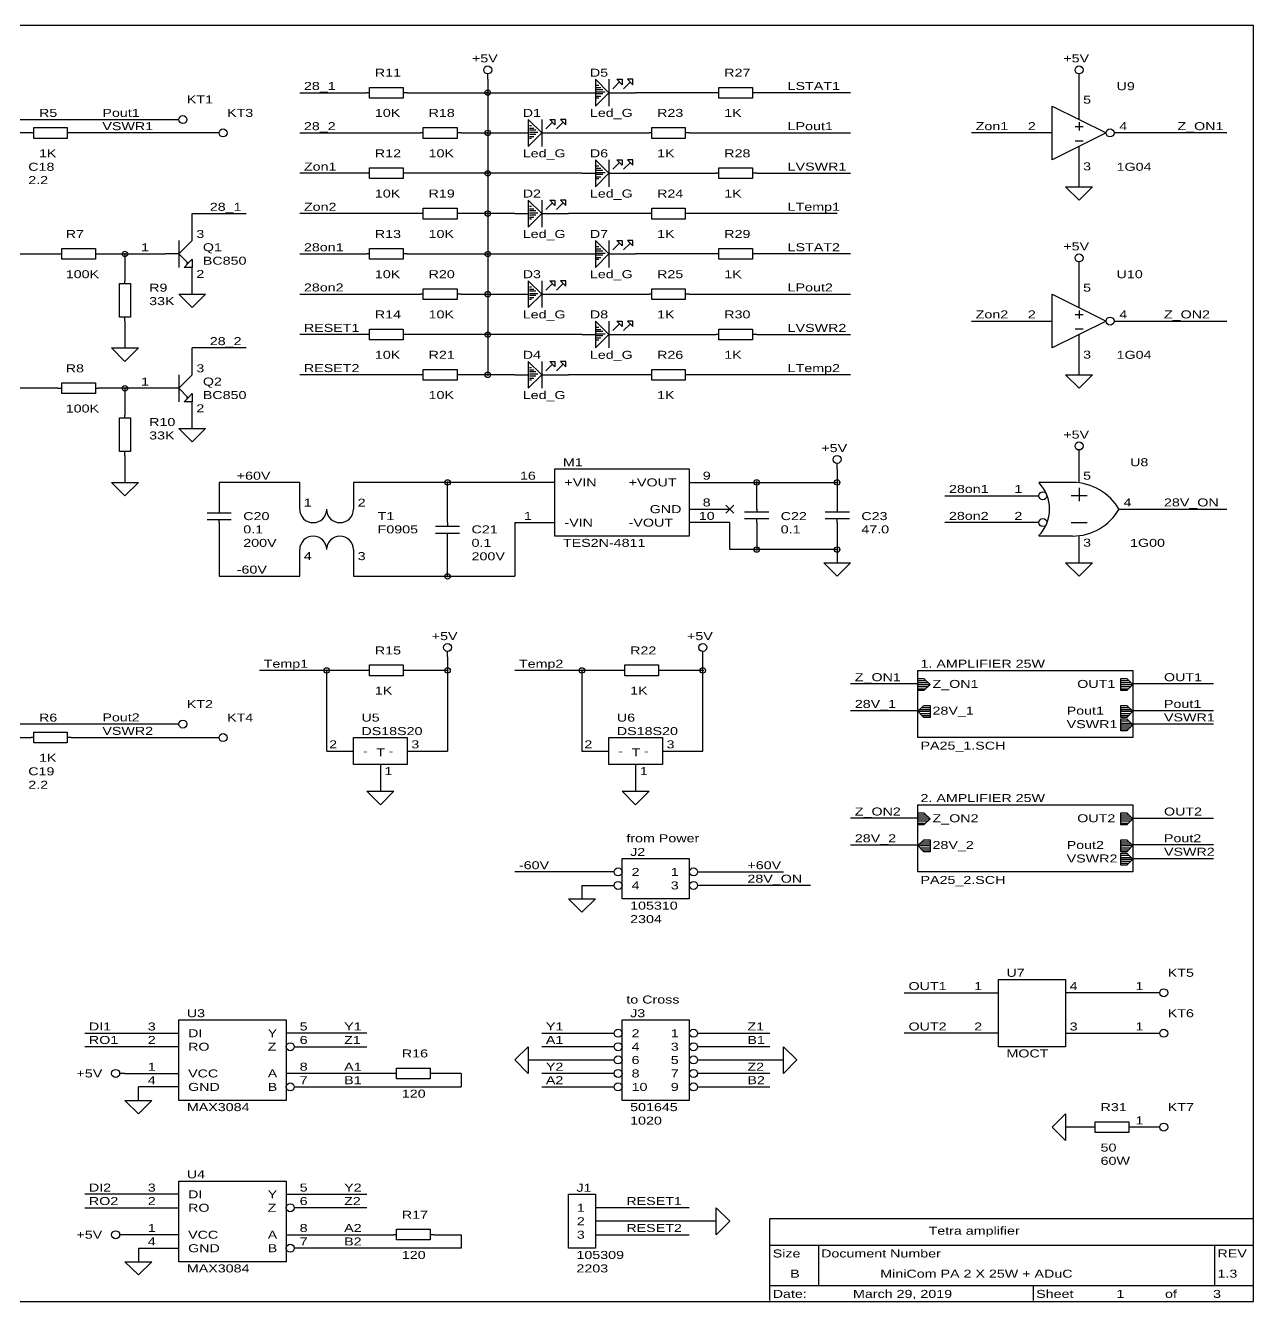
# Model space of a CAD drawing. Extents: x 0.06 to 9.63, y 0.06 to 6.12.
# Drawn here: x 3.8 to 9.63, y 0.06 to 6.12 of the extents above; entities that cross this region are included whole.
import ezdxf

# ---------------------------------------------------------------- set-up
doc = ezdxf.new("R2010")
doc.units = 0
doc.header["$MEASUREMENT"] = 0
doc.layers.add('1', color=7, linetype='CONTINUOUS')

msp = doc.modelspace()

# ---------------------------------------------------------------- linework, layer by layer
at = {"layer": '1'}
for p, q in [((9.634, 6.124), (0.064, 6.124)), ((9.634, 0.064), (9.634, 6.124)), ((5.998, 5.869), (5.998, 5.894)), ((8.806, 5.869), (8.806, 5.894)), ((5.437, 5.779), (5.437, 5.83)), ((5.437, 5.83), (5.596, 5.83)), ((5.596, 5.83), (5.596, 5.805)), ((5.998, 5.869), (5.998, 4.465)), ((6.509, 5.869), (6.509, 5.741)), ((6.573, 5.805), (6.509, 5.869)), ((6.515, 5.849), (6.515, 5.849)), ((6.525, 5.839), (6.515, 5.839)), ((6.515, 5.829), (6.535, 5.829)), ((6.545, 5.819), (6.515, 5.819)), ((6.573, 5.869), (6.573, 5.741)), ((6.624, 5.856), (6.592, 5.824)), ((6.611, 5.869), (6.636, 5.869)), ((6.636, 5.843), (6.611, 5.869)), ((6.636, 5.869), (6.636, 5.843)), ((6.675, 5.856), (6.643, 5.824)), ((6.687, 5.869), (6.662, 5.869)), ((6.662, 5.869), (6.687, 5.843)), ((6.687, 5.843), (6.687, 5.869)), ((7.096, 5.779), (7.096, 5.83)), ((7.096, 5.83), (7.255, 5.83)), ((7.255, 5.83), (7.255, 5.805)), ((8.806, 5.741), (8.806, 5.869)), ((5.105, 5.805), (5.424, 5.805)), ((5.437, 5.805), (5.424, 5.805)), ((5.596, 5.779), (5.437, 5.779)), ((5.615, 5.805), (5.596, 5.805)), ((5.596, 5.805), (5.596, 5.779)), ((5.615, 5.805), (6.445, 5.805)), ((6.445, 5.805), (6.509, 5.805)), ((6.509, 5.741), (6.573, 5.805)), ((6.515, 5.809), (6.555, 5.809)), ((6.545, 5.799), (6.515, 5.799)), ((6.515, 5.789), (6.535, 5.789)), ((6.525, 5.779), (6.515, 5.779)), ((6.515, 5.769), (6.515, 5.769)), ((6.573, 5.805), (6.7, 5.805)), ((7.083, 5.805), (6.7, 5.805)), ((7.096, 5.805), (7.083, 5.805)), ((7.255, 5.779), (7.096, 5.779)), ((7.275, 5.805), (7.255, 5.805)), ((7.255, 5.805), (7.255, 5.779)), ((7.721, 5.805), (7.275, 5.805)), ((8.678, 5.741), (8.934, 5.614)), ((8.678, 5.486), (8.678, 5.741)), ((8.806, 5.677), (8.806, 5.741)), ((3.637, 5.677), (4.531, 5.677)), ((3.842, 5.588), (3.842, 5.639)), ((3.842, 5.639), (4.001, 5.639)), ((4.001, 5.639), (4.001, 5.614)), ((5.692, 5.588), (5.692, 5.639)), ((5.692, 5.639), (5.852, 5.639)), ((5.852, 5.639), (5.852, 5.614)), ((6.19, 5.677), (6.19, 5.55)), ((6.254, 5.614), (6.19, 5.677)), ((6.196, 5.657), (6.196, 5.657)), ((6.206, 5.647), (6.196, 5.647)), ((6.196, 5.637), (6.216, 5.637)), ((6.254, 5.677), (6.254, 5.55)), ((6.305, 5.665), (6.273, 5.633)), ((6.292, 5.677), (6.317, 5.677)), ((6.317, 5.652), (6.292, 5.677)), ((6.317, 5.677), (6.317, 5.652)), ((6.356, 5.665), (6.324, 5.633)), ((6.368, 5.677), (6.343, 5.677)), ((6.343, 5.677), (6.368, 5.652)), ((6.368, 5.652), (6.368, 5.677)), ((6.777, 5.588), (6.777, 5.639)), ((6.777, 5.639), (6.936, 5.639)), ((6.936, 5.639), (6.936, 5.614)), ((8.787, 5.645), (8.825, 5.645)), ((8.806, 5.665), (8.806, 5.626)), ((3.829, 5.614), (2.616, 5.614)), ((3.842, 5.614), (3.829, 5.614)), ((4.001, 5.588), (3.842, 5.588)), ((4.02, 5.614), (4.001, 5.614)), ((4.001, 5.614), (4.001, 5.588)), ((4.722, 5.614), (4.02, 5.614)), ((5.105, 5.614), (5.679, 5.614)), ((5.692, 5.614), (5.679, 5.614)), ((5.852, 5.588), (5.692, 5.588)), ((5.871, 5.614), (5.852, 5.614)), ((5.852, 5.614), (5.852, 5.588)), ((5.871, 5.614), (6.126, 5.614)), ((6.126, 5.614), (6.19, 5.614)), ((6.19, 5.55), (6.254, 5.614)), ((6.226, 5.627), (6.196, 5.627)), ((6.196, 5.617), (6.236, 5.617)), ((6.226, 5.607), (6.196, 5.607)), ((6.196, 5.597), (6.216, 5.597)), ((6.206, 5.587), (6.196, 5.587)), ((6.196, 5.577), (6.196, 5.577)), ((6.254, 5.614), (6.381, 5.614)), ((6.381, 5.614), (6.764, 5.614)), ((6.777, 5.614), (6.764, 5.614)), ((6.936, 5.588), (6.777, 5.588)), ((6.955, 5.614), (6.936, 5.614)), ((6.936, 5.614), (6.936, 5.588)), ((6.955, 5.614), (7.721, 5.614)), ((8.678, 5.614), (8.295, 5.614)), ((8.934, 5.614), (8.678, 5.486)), ((9.508, 5.614), (8.972, 5.614)), ((8.825, 5.575), (8.787, 5.575)), ((8.806, 5.486), (8.806, 5.55)), ((6.509, 5.486), (6.509, 5.358)), ((6.573, 5.422), (6.509, 5.486)), ((6.515, 5.466), (6.515, 5.466)), ((6.525, 5.456), (6.515, 5.456)), ((6.573, 5.486), (6.573, 5.358)), ((6.624, 5.473), (6.592, 5.441)), ((6.611, 5.486), (6.636, 5.486)), ((6.636, 5.46), (6.611, 5.486)), ((6.636, 5.486), (6.636, 5.46)), ((6.675, 5.473), (6.643, 5.441)), ((6.687, 5.486), (6.662, 5.486)), ((6.662, 5.486), (6.687, 5.46)), ((6.687, 5.46), (6.687, 5.486)), ((8.806, 5.358), (8.806, 5.486)), ((5.424, 5.422), (5.105, 5.422)), ((5.437, 5.422), (5.424, 5.422)), ((5.437, 5.397), (5.437, 5.448)), ((5.437, 5.448), (5.596, 5.448)), ((5.596, 5.397), (5.437, 5.397)), ((5.596, 5.448), (5.596, 5.422)), ((5.615, 5.422), (5.596, 5.422)), ((5.596, 5.422), (5.596, 5.397)), ((6.445, 5.422), (5.615, 5.422)), ((6.445, 5.422), (6.509, 5.422)), ((6.509, 5.358), (6.573, 5.422)), ((6.515, 5.446), (6.535, 5.446)), ((6.545, 5.436), (6.515, 5.436)), ((6.515, 5.426), (6.555, 5.426)), ((6.545, 5.416), (6.515, 5.416)), ((6.515, 5.406), (6.535, 5.406)), ((6.525, 5.396), (6.515, 5.396)), ((6.573, 5.422), (6.7, 5.422)), ((6.7, 5.422), (7.083, 5.422)), ((7.096, 5.422), (7.083, 5.422)), ((7.096, 5.397), (7.096, 5.448)), ((7.096, 5.448), (7.255, 5.448)), ((7.255, 5.397), (7.096, 5.397)), ((7.255, 5.448), (7.255, 5.422)), ((7.275, 5.422), (7.255, 5.422)), ((7.255, 5.422), (7.255, 5.397)), ((7.275, 5.422), (7.721, 5.422)), ((6.515, 5.386), (6.515, 5.386)), ((8.742, 5.358), (8.87, 5.358)), ((8.806, 5.294), (8.742, 5.358)), ((8.87, 5.358), (8.806, 5.294)), ((6.19, 5.294), (6.19, 5.167)), ((6.254, 5.231), (6.19, 5.294)), ((6.196, 5.274), (6.196, 5.274)), ((6.254, 5.294), (6.254, 5.167)), ((6.305, 5.282), (6.273, 5.25)), ((6.292, 5.294), (6.317, 5.294)), ((6.317, 5.269), (6.292, 5.294)), ((6.317, 5.294), (6.317, 5.269)), ((6.356, 5.282), (6.324, 5.25)), ((6.368, 5.294), (6.343, 5.294)), ((6.343, 5.294), (6.368, 5.269)), ((6.368, 5.269), (6.368, 5.294)), ((4.595, 5.231), (4.85, 5.231)), ((4.595, 5.103), (4.595, 5.231)), ((5.679, 5.231), (5.105, 5.231)), ((5.692, 5.231), (5.679, 5.231)), ((5.692, 5.205), (5.692, 5.256)), ((5.692, 5.256), (5.852, 5.256)), ((5.852, 5.256), (5.852, 5.231)), ((5.871, 5.231), (5.852, 5.231)), ((5.852, 5.231), (5.852, 5.205)), ((6.126, 5.231), (5.871, 5.231)), ((6.126, 5.231), (6.19, 5.231)), ((6.19, 5.167), (6.254, 5.231)), ((6.206, 5.264), (6.196, 5.264)), ((6.196, 5.254), (6.216, 5.254)), ((6.226, 5.244), (6.196, 5.244)), ((6.196, 5.234), (6.236, 5.234)), ((6.226, 5.224), (6.196, 5.224)), ((6.196, 5.214), (6.216, 5.214)), ((6.254, 5.231), (6.381, 5.231)), ((6.764, 5.231), (6.381, 5.231)), ((6.777, 5.231), (6.764, 5.231)), ((6.777, 5.205), (6.777, 5.256)), ((6.777, 5.256), (6.936, 5.256)), ((6.936, 5.256), (6.936, 5.231)), ((6.955, 5.231), (6.936, 5.231)), ((6.936, 5.231), (6.936, 5.205)), ((7.657, 5.231), (6.955, 5.231)), ((5.852, 5.205), (5.692, 5.205)), ((6.206, 5.204), (6.196, 5.204)), ((6.196, 5.194), (6.196, 5.194)), ((6.936, 5.205), (6.777, 5.205)), ((4.595, 5.103), (4.531, 5.039)), ((4.531, 5.103), (4.531, 4.975)), ((6.509, 5.103), (6.509, 4.975)), ((6.573, 5.039), (6.509, 5.103)), ((6.573, 5.103), (6.573, 4.975)), ((6.611, 5.103), (6.636, 5.103)), ((6.636, 5.078), (6.611, 5.103)), ((6.636, 5.103), (6.636, 5.078)), ((6.687, 5.103), (6.662, 5.103)), ((6.662, 5.103), (6.687, 5.078)), ((6.687, 5.078), (6.687, 5.103)), ((3.574, 5.039), (3.956, 5.039)), ((3.956, 5.039), (3.976, 5.039)), ((3.976, 5.039), (3.976, 5.065)), ((3.976, 5.065), (4.135, 5.065)), ((3.976, 5.014), (3.976, 5.039)), ((4.135, 5.065), (4.135, 5.014)), ((4.135, 5.039), (4.148, 5.039)), ((4.148, 5.039), (4.467, 5.039)), ((4.275, 5.039), (4.275, 4.912)), ((4.531, 5.039), (4.467, 5.039)), ((4.531, 5.039), (4.575, 4.995)), ((5.105, 5.039), (5.424, 5.039)), ((5.437, 5.039), (5.424, 5.039)), ((5.437, 5.014), (5.437, 5.065)), ((5.437, 5.065), (5.596, 5.065)), ((5.596, 5.065), (5.596, 5.039)), ((5.615, 5.039), (5.596, 5.039)), ((5.596, 5.039), (5.596, 5.014)), ((5.615, 5.039), (6.445, 5.039)), ((6.445, 5.039), (6.509, 5.039)), ((6.509, 4.975), (6.573, 5.039)), ((6.515, 5.083), (6.515, 5.083)), ((6.525, 5.073), (6.515, 5.073)), ((6.515, 5.063), (6.535, 5.063)), ((6.545, 5.053), (6.515, 5.053)), ((6.515, 5.043), (6.555, 5.043)), ((6.545, 5.033), (6.515, 5.033)), ((6.573, 5.039), (6.7, 5.039)), ((6.624, 5.09), (6.592, 5.058)), ((6.675, 5.09), (6.643, 5.058)), ((7.083, 5.039), (6.7, 5.039)), ((7.096, 5.039), (7.083, 5.039)), ((7.096, 5.014), (7.096, 5.065)), ((7.096, 5.065), (7.255, 5.065)), ((7.255, 5.065), (7.255, 5.039)), ((7.275, 5.039), (7.255, 5.039)), ((7.255, 5.039), (7.255, 5.014)), ((7.721, 5.039), (7.275, 5.039)), ((4.135, 5.014), (3.976, 5.014)), ((4.556, 4.975), (4.575, 4.995)), ((4.595, 4.975), (4.556, 4.975)), ((4.577, 4.993), (4.567, 4.993)), ((4.575, 4.995), (4.595, 5.014)), ((4.577, 5.003), (4.577, 5.003)), ((4.595, 5.014), (4.595, 4.975)), ((4.595, 4.848), (4.595, 4.975)), ((5.596, 5.014), (5.437, 5.014)), ((6.515, 5.023), (6.535, 5.023)), ((6.525, 5.013), (6.515, 5.013)), ((6.515, 5.003), (6.515, 5.003)), ((7.255, 5.014), (7.096, 5.014)), ((8.806, 4.975), (8.806, 5.001)), ((8.806, 4.848), (8.806, 4.975)), ((4.275, 4.899), (4.275, 4.912)), ((6.19, 4.912), (6.19, 4.784)), ((6.254, 4.848), (6.19, 4.912)), ((6.254, 4.912), (6.254, 4.784)), ((6.292, 4.912), (6.317, 4.912)), ((6.317, 4.886), (6.292, 4.912)), ((6.317, 4.912), (6.317, 4.886)), ((6.368, 4.912), (6.343, 4.912)), ((6.343, 4.912), (6.368, 4.886)), ((6.368, 4.886), (6.368, 4.912)), ((4.25, 4.739), (4.25, 4.899)), ((4.25, 4.899), (4.301, 4.899)), ((4.301, 4.899), (4.301, 4.739)), ((4.531, 4.848), (4.658, 4.848)), ((4.595, 4.784), (4.531, 4.848)), ((4.658, 4.848), (4.595, 4.784)), ((5.105, 4.848), (5.679, 4.848)), ((5.692, 4.848), (5.679, 4.848)), ((5.692, 4.822), (5.692, 4.873)), ((5.692, 4.873), (5.852, 4.873)), ((5.852, 4.873), (5.852, 4.848)), ((5.871, 4.848), (5.852, 4.848)), ((5.852, 4.848), (5.852, 4.822)), ((5.871, 4.848), (6.126, 4.848)), ((6.126, 4.848), (6.19, 4.848)), ((6.19, 4.784), (6.254, 4.848)), ((6.196, 4.892), (6.196, 4.892)), ((6.206, 4.882), (6.196, 4.882)), ((6.196, 4.872), (6.216, 4.872)), ((6.226, 4.862), (6.196, 4.862)), ((6.196, 4.852), (6.236, 4.852)), ((6.254, 4.848), (6.381, 4.848)), ((6.305, 4.899), (6.273, 4.867)), ((6.356, 4.899), (6.324, 4.867)), ((6.381, 4.848), (6.764, 4.848)), ((6.777, 4.848), (6.764, 4.848)), ((6.777, 4.822), (6.777, 4.873)), ((6.777, 4.873), (6.936, 4.873)), ((6.936, 4.873), (6.936, 4.848)), ((6.955, 4.848), (6.936, 4.848)), ((6.936, 4.848), (6.936, 4.822)), ((6.955, 4.848), (7.721, 4.848)), ((8.678, 4.848), (8.934, 4.72)), ((8.678, 4.593), (8.678, 4.848)), ((8.806, 4.784), (8.806, 4.848)), ((5.852, 4.822), (5.692, 4.822)), ((6.226, 4.842), (6.196, 4.842)), ((6.196, 4.832), (6.216, 4.832)), ((6.206, 4.822), (6.196, 4.822)), ((6.196, 4.812), (6.196, 4.812)), ((6.936, 4.822), (6.777, 4.822)), ((4.275, 4.739), (4.25, 4.739)), ((4.275, 4.72), (4.275, 4.739)), ((4.301, 4.739), (4.275, 4.739)), ((8.787, 4.752), (8.825, 4.752)), ((8.806, 4.771), (8.806, 4.733)), ((4.275, 4.72), (4.275, 4.593)), ((5.437, 4.631), (5.437, 4.682)), ((5.437, 4.682), (5.596, 4.682)), ((5.596, 4.682), (5.596, 4.656)), ((6.509, 4.72), (6.509, 4.593)), ((6.573, 4.656), (6.509, 4.72)), ((6.515, 4.7), (6.515, 4.7)), ((6.525, 4.69), (6.515, 4.69)), ((6.515, 4.68), (6.535, 4.68)), ((6.545, 4.67), (6.515, 4.67)), ((6.573, 4.72), (6.573, 4.593)), ((6.624, 4.707), (6.592, 4.676)), ((6.611, 4.72), (6.636, 4.72)), ((6.636, 4.695), (6.611, 4.72)), ((6.636, 4.72), (6.636, 4.695)), ((6.675, 4.707), (6.643, 4.676)), ((6.687, 4.72), (6.662, 4.72)), ((6.662, 4.72), (6.687, 4.695)), ((6.687, 4.695), (6.687, 4.72)), ((7.096, 4.631), (7.096, 4.682)), ((7.096, 4.682), (7.255, 4.682)), ((7.255, 4.682), (7.255, 4.656)), ((8.295, 4.72), (8.678, 4.72)), ((8.934, 4.72), (8.678, 4.593)), ((8.825, 4.682), (8.787, 4.682)), ((8.972, 4.72), (9.508, 4.72)), ((5.424, 4.656), (5.105, 4.656)), ((5.437, 4.656), (5.424, 4.656)), ((5.596, 4.631), (5.437, 4.631)), ((5.615, 4.656), (5.596, 4.656)), ((5.596, 4.656), (5.596, 4.631)), ((6.445, 4.656), (5.615, 4.656)), ((6.445, 4.656), (6.509, 4.656)), ((6.509, 4.593), (6.573, 4.656)), ((6.515, 4.66), (6.555, 4.66)), ((6.545, 4.65), (6.515, 4.65)), ((6.515, 4.64), (6.535, 4.64)), ((6.525, 4.63), (6.515, 4.63)), ((6.515, 4.62), (6.515, 4.62)), ((6.573, 4.656), (6.7, 4.656)), ((6.7, 4.656), (7.083, 4.656)), ((7.096, 4.656), (7.083, 4.656)), ((7.255, 4.631), (7.096, 4.631)), ((7.275, 4.656), (7.255, 4.656)), ((7.255, 4.656), (7.255, 4.631)), ((7.275, 4.656), (7.721, 4.656)), ((8.806, 4.593), (8.806, 4.656)), ((4.212, 4.593), (4.339, 4.593)), ((4.275, 4.529), (4.212, 4.593)), ((4.339, 4.593), (4.275, 4.529)), ((4.85, 4.593), (4.595, 4.593)), ((4.595, 4.465), (4.595, 4.593)), ((8.806, 4.465), (8.806, 4.593)), ((5.692, 4.439), (5.692, 4.49)), ((5.692, 4.49), (5.852, 4.49)), ((5.852, 4.49), (5.852, 4.465)), ((6.19, 4.529), (6.19, 4.401)), ((6.254, 4.465), (6.19, 4.529)), ((6.196, 4.509), (6.196, 4.509)), ((6.206, 4.499), (6.196, 4.499)), ((6.196, 4.489), (6.216, 4.489)), ((6.254, 4.529), (6.254, 4.401)), ((6.305, 4.516), (6.273, 4.484)), ((6.292, 4.529), (6.317, 4.529)), ((6.317, 4.503), (6.292, 4.529)), ((6.317, 4.529), (6.317, 4.503)), ((6.356, 4.516), (6.324, 4.484)), ((6.368, 4.529), (6.343, 4.529)), ((6.343, 4.529), (6.368, 4.503)), ((6.368, 4.503), (6.368, 4.529)), ((6.777, 4.439), (6.777, 4.49)), ((6.777, 4.49), (6.936, 4.49)), ((6.936, 4.49), (6.936, 4.465)), ((3.976, 4.401), (3.976, 4.427)), ((3.976, 4.427), (4.135, 4.427)), ((4.135, 4.427), (4.135, 4.376)), ((4.595, 4.465), (4.531, 4.401)), ((4.531, 4.465), (4.531, 4.337)), ((5.679, 4.465), (5.105, 4.465)), ((5.692, 4.465), (5.679, 4.465)), ((5.852, 4.439), (5.692, 4.439)), ((5.871, 4.465), (5.852, 4.465)), ((5.852, 4.465), (5.852, 4.439)), ((6.126, 4.465), (5.871, 4.465)), ((6.126, 4.465), (6.19, 4.465)), ((6.19, 4.401), (6.254, 4.465)), ((6.226, 4.479), (6.196, 4.479)), ((6.196, 4.469), (6.236, 4.469)), ((6.226, 4.459), (6.196, 4.459)), ((6.196, 4.449), (6.216, 4.449)), ((6.206, 4.439), (6.196, 4.439)), ((6.196, 4.429), (6.196, 4.429)), ((6.254, 4.465), (6.381, 4.465)), ((6.764, 4.465), (6.381, 4.465)), ((6.777, 4.465), (6.764, 4.465)), ((6.936, 4.439), (6.777, 4.439)), ((6.955, 4.465), (6.936, 4.465)), ((6.936, 4.465), (6.936, 4.439)), ((7.721, 4.465), (6.955, 4.465)), ((8.742, 4.465), (8.87, 4.465)), ((8.806, 4.401), (8.742, 4.465)), ((8.87, 4.465), (8.806, 4.401)), ((3.956, 4.401), (3.574, 4.401)), ((3.956, 4.401), (3.976, 4.401)), ((3.976, 4.376), (3.976, 4.401)), ((4.135, 4.376), (3.976, 4.376)), ((4.135, 4.401), (4.148, 4.401)), ((4.467, 4.401), (4.148, 4.401)), ((4.275, 4.401), (4.275, 4.274)), ((4.531, 4.401), (4.467, 4.401)), ((4.531, 4.401), (4.575, 4.356)), ((4.575, 4.356), (4.595, 4.376)), ((4.577, 4.365), (4.577, 4.365)), ((4.595, 4.376), (4.595, 4.337)), ((4.556, 4.337), (4.575, 4.356)), ((4.595, 4.337), (4.556, 4.337)), ((4.577, 4.355), (4.567, 4.355)), ((4.595, 4.21), (4.595, 4.337)), ((4.25, 4.101), (4.25, 4.261)), ((4.25, 4.261), (4.301, 4.261)), ((4.275, 4.261), (4.275, 4.274)), ((4.301, 4.261), (4.301, 4.101)), ((4.531, 4.21), (4.658, 4.21)), ((4.595, 4.146), (4.531, 4.21)), ((4.658, 4.21), (4.595, 4.146)), ((4.275, 4.101), (4.25, 4.101)), ((4.275, 4.082), (4.275, 4.101)), ((4.301, 4.101), (4.275, 4.101)), ((4.275, 4.082), (4.275, 3.954)), ((8.806, 4.082), (8.806, 4.108)), ((8.806, 3.954), (8.806, 4.082)), ((6.317, 4.018), (6.955, 4.018)), ((6.317, 3.699), (6.317, 4.018)), ((6.955, 4.018), (6.955, 3.699)), ((7.657, 4.018), (7.657, 4.044)), ((7.657, 4.018), (7.657, 3.827)), ((4.212, 3.954), (4.339, 3.954)), ((4.275, 3.891), (4.212, 3.954)), ((4.339, 3.954), (4.275, 3.891)), ((5.105, 3.954), (4.722, 3.954)), ((4.722, 3.954), (4.722, 3.827)), ((5.105, 3.827), (5.105, 3.954)), ((6.317, 3.954), (5.36, 3.954)), ((5.36, 3.954), (5.36, 3.827)), ((5.807, 3.763), (5.807, 3.954)), ((6.955, 3.954), (7.657, 3.954)), ((7.275, 3.827), (7.275, 3.954)), ((8.774, 3.954), (8.615, 3.954)), ((8.168, 3.891), (8.615, 3.891)), ((8.844, 3.891), (8.768, 3.891)), ((8.806, 3.929), (8.806, 3.865)), ((4.722, 3.827), (4.722, 3.808)), ((6.955, 3.827), (7.147, 3.827)), ((7.128, 3.846), (7.166, 3.808)), ((7.128, 3.808), (7.166, 3.846)), ((7.275, 3.827), (7.275, 3.814)), ((7.657, 3.827), (7.657, 3.814)), ((8.997, 3.827), (9.508, 3.827)), ((4.78, 3.808), (4.665, 3.808)), ((4.78, 3.776), (4.665, 3.776)), ((4.722, 3.763), (4.722, 3.776)), ((4.722, 3.763), (4.722, 3.508)), ((5.807, 3.763), (5.807, 3.744)), ((6.126, 3.763), (6.317, 3.763)), ((6.126, 3.763), (6.126, 3.508)), ((7.147, 3.763), (6.955, 3.763)), ((7.147, 3.635), (7.147, 3.763)), ((7.217, 3.814), (7.332, 3.814)), ((7.217, 3.782), (7.332, 3.782)), ((7.275, 3.763), (7.275, 3.782)), ((7.275, 3.763), (7.275, 3.635)), ((7.6, 3.814), (7.715, 3.814)), ((7.6, 3.782), (7.715, 3.782)), ((7.657, 3.763), (7.657, 3.782)), ((7.657, 3.763), (7.657, 3.572)), ((8.615, 3.763), (8.168, 3.763)), ((8.768, 3.763), (8.844, 3.763)), ((5.864, 3.744), (5.749, 3.744)), ((5.864, 3.712), (5.749, 3.712)), ((5.807, 3.699), (5.807, 3.712)), ((5.807, 3.508), (5.807, 3.699)), ((6.955, 3.699), (6.317, 3.699)), ((8.774, 3.699), (8.615, 3.699)), ((8.806, 3.572), (8.806, 3.699)), ((5.105, 3.508), (5.105, 3.635)), ((5.36, 3.635), (5.36, 3.508)), ((7.657, 3.635), (7.147, 3.635)), ((7.594, 3.572), (7.721, 3.572)), ((7.657, 3.508), (7.594, 3.572)), ((7.721, 3.572), (7.657, 3.508)), ((8.742, 3.572), (8.87, 3.572)), ((8.806, 3.508), (8.742, 3.572)), ((8.87, 3.572), (8.806, 3.508)), ((4.722, 3.508), (5.105, 3.508)), ((5.36, 3.508), (6.126, 3.508)), ((5.807, 3.125), (5.807, 3.15)), ((5.807, 3.125), (5.807, 2.678)), ((7.019, 3.125), (7.019, 3.15)), ((7.019, 2.678), (7.019, 3.125)), ((5.424, 3.061), (4.914, 3.061)), ((5.233, 2.678), (5.233, 3.061)), ((5.437, 3.061), (5.424, 3.061)), ((5.437, 3.036), (5.437, 3.087)), ((5.437, 3.087), (5.596, 3.087)), ((5.596, 3.036), (5.437, 3.036)), ((5.596, 3.087), (5.596, 3.061)), ((5.615, 3.061), (5.596, 3.061)), ((5.596, 3.061), (5.596, 3.036)), ((5.807, 3.061), (5.615, 3.061)), ((6.636, 3.061), (6.126, 3.061)), ((6.445, 3.061), (6.445, 2.678)), ((6.649, 3.061), (6.636, 3.061)), ((6.649, 3.036), (6.649, 3.087)), ((6.649, 3.087), (6.809, 3.087)), ((6.809, 3.036), (6.649, 3.036)), ((6.809, 3.087), (6.809, 3.061)), ((6.828, 3.061), (6.809, 3.061)), ((6.809, 3.061), (6.809, 3.036)), ((7.019, 3.061), (6.828, 3.061)), ((8.04, 3.061), (9.061, 3.061)), ((8.04, 2.742), (8.04, 3.061)), ((9.061, 3.061), (9.061, 2.742)), ((8.04, 2.997), (7.721, 2.997)), ((8.04, 3.023), (8.069, 3.023)), ((8.04, 2.965), (8.04, 3.023)), ((8.04, 3.013), (8.079, 3.013)), ((8.04, 3.003), (8.089, 3.003)), ((8.04, 2.994), (8.098, 2.994)), ((8.04, 2.984), (8.088, 2.984)), ((8.04, 2.974), (8.078, 2.974)), ((8.069, 3.023), (8.098, 2.994)), ((8.098, 2.994), (8.069, 2.965)), ((9.004, 3.023), (9.032, 3.023)), ((9.004, 2.965), (9.004, 3.023)), ((9.004, 3.013), (9.042, 3.013)), ((9.004, 3.003), (9.052, 3.003)), ((9.004, 2.994), (9.061, 2.994)), ((9.004, 2.984), (9.051, 2.984)), ((9.004, 2.974), (9.041, 2.974)), ((9.032, 3.023), (9.061, 2.994)), ((9.061, 2.994), (9.032, 2.965)), ((9.444, 2.997), (9.061, 2.997)), ((8.069, 2.965), (8.04, 2.965)), ((9.032, 2.965), (9.004, 2.965)), ((7.721, 2.87), (8.04, 2.87)), ((8.04, 2.867), (8.069, 2.895)), ((8.069, 2.838), (8.04, 2.867)), ((8.04, 2.867), (8.098, 2.867)), ((8.049, 2.875), (8.098, 2.875)), ((8.05, 2.857), (8.098, 2.857)), ((8.059, 2.885), (8.098, 2.885)), ((8.069, 2.895), (8.098, 2.895)), ((8.098, 2.895), (8.098, 2.838)), ((9.004, 2.895), (9.032, 2.895)), ((9.004, 2.838), (9.004, 2.895)), ((9.004, 2.885), (9.042, 2.885)), ((9.004, 2.875), (9.052, 2.875)), ((9.004, 2.867), (9.061, 2.867)), ((9.004, 2.857), (9.051, 2.857)), ((9.032, 2.895), (9.061, 2.867)), ((9.061, 2.867), (9.032, 2.838)), ((9.061, 2.87), (9.444, 2.87)), ((4.531, 2.806), (3.637, 2.806)), ((8.06, 2.847), (8.098, 2.847)), ((8.098, 2.838), (8.069, 2.838)), ((9.004, 2.847), (9.041, 2.847)), ((9.032, 2.838), (9.004, 2.838)), ((9.004, 2.831), (9.032, 2.831)), ((9.004, 2.774), (9.004, 2.831)), ((9.004, 2.821), (9.042, 2.821)), ((9.004, 2.811), (9.052, 2.811)), ((9.004, 2.803), (9.061, 2.803)), ((9.004, 2.793), (9.051, 2.793)), ((9.032, 2.831), (9.061, 2.803)), ((9.061, 2.803), (9.032, 2.774)), ((9.444, 2.806), (9.061, 2.806)), ((2.616, 2.742), (3.829, 2.742)), ((3.842, 2.742), (3.829, 2.742)), ((3.842, 2.717), (3.842, 2.768)), ((3.842, 2.768), (4.001, 2.768)), ((4.001, 2.768), (4.001, 2.742)), ((4.02, 2.742), (4.001, 2.742)), ((4.001, 2.742), (4.001, 2.717)), ((4.02, 2.742), (4.722, 2.742)), ((5.36, 2.742), (5.615, 2.742)), ((5.36, 2.614), (5.36, 2.742)), ((5.615, 2.742), (5.615, 2.614)), ((6.573, 2.742), (6.828, 2.742)), ((6.573, 2.614), (6.573, 2.742)), ((6.828, 2.742), (6.828, 2.614)), ((9.061, 2.742), (8.04, 2.742)), ((9.004, 2.783), (9.041, 2.783)), ((9.032, 2.774), (9.004, 2.774)), ((4.001, 2.717), (3.842, 2.717)), ((5.233, 2.678), (5.36, 2.678)), ((5.615, 2.678), (5.807, 2.678)), ((6.445, 2.678), (6.573, 2.678)), ((6.828, 2.678), (7.019, 2.678)), ((5.615, 2.614), (5.36, 2.614)), ((5.488, 2.614), (5.488, 2.487)), ((6.828, 2.614), (6.573, 2.614)), ((6.7, 2.614), (6.7, 2.487)), ((5.424, 2.487), (5.552, 2.487)), ((5.488, 2.423), (5.424, 2.487)), ((5.552, 2.487), (5.488, 2.423)), ((6.636, 2.487), (6.764, 2.487)), ((6.7, 2.423), (6.636, 2.487)), ((6.764, 2.487), (6.7, 2.423)), ((8.04, 2.423), (9.061, 2.423)), ((8.04, 2.104), (8.04, 2.423)), ((8.04, 2.385), (8.069, 2.385)), ((8.04, 2.327), (8.04, 2.385)), ((8.04, 2.375), (8.079, 2.375)), ((8.04, 2.365), (8.089, 2.365)), ((8.069, 2.385), (8.098, 2.356)), ((9.004, 2.385), (9.032, 2.385)), ((9.004, 2.327), (9.004, 2.385)), ((9.004, 2.375), (9.042, 2.375)), ((9.004, 2.365), (9.052, 2.365)), ((9.032, 2.385), (9.061, 2.356)), ((9.061, 2.423), (9.061, 2.104)), ((8.04, 2.359), (7.721, 2.359)), ((8.04, 2.356), (8.098, 2.356)), ((8.04, 2.346), (8.088, 2.346)), ((8.04, 2.336), (8.078, 2.336)), ((8.069, 2.327), (8.04, 2.327)), ((8.098, 2.356), (8.069, 2.327)), ((9.004, 2.356), (9.061, 2.356)), ((9.004, 2.346), (9.051, 2.346)), ((9.004, 2.336), (9.041, 2.336)), ((9.032, 2.327), (9.004, 2.327)), ((9.061, 2.356), (9.032, 2.327)), ((9.061, 2.359), (9.444, 2.359)), ((8.04, 2.229), (8.069, 2.257)), ((8.059, 2.247), (8.098, 2.247)), ((8.069, 2.257), (8.098, 2.257)), ((8.098, 2.257), (8.098, 2.2)), ((9.004, 2.257), (9.032, 2.257)), ((9.004, 2.2), (9.004, 2.257)), ((9.004, 2.247), (9.042, 2.247)), ((9.032, 2.257), (9.061, 2.229)), ((7.721, 2.232), (8.04, 2.232)), ((8.069, 2.2), (8.04, 2.229)), ((8.04, 2.229), (8.098, 2.229)), ((8.049, 2.237), (8.098, 2.237)), ((8.05, 2.219), (8.098, 2.219)), ((8.06, 2.209), (8.098, 2.209)), ((8.098, 2.2), (8.069, 2.2)), ((9.004, 2.237), (9.052, 2.237)), ((9.004, 2.229), (9.061, 2.229)), ((9.004, 2.219), (9.051, 2.219)), ((9.004, 2.209), (9.041, 2.209)), ((9.032, 2.2), (9.004, 2.2)), ((9.004, 2.193), (9.032, 2.193)), ((9.004, 2.136), (9.004, 2.193)), ((9.004, 2.183), (9.042, 2.183)), ((9.061, 2.229), (9.032, 2.2)), ((9.032, 2.193), (9.061, 2.165)), ((9.444, 2.232), (9.061, 2.232)), ((6.636, 2.168), (6.955, 2.168)), ((6.636, 1.976), (6.636, 2.168)), ((6.955, 2.168), (6.955, 1.976)), ((9.004, 2.173), (9.052, 2.173)), ((9.004, 2.165), (9.061, 2.165)), ((9.004, 2.155), (9.051, 2.155)), ((9.004, 2.145), (9.041, 2.145)), ((9.032, 2.136), (9.004, 2.136)), ((9.061, 2.165), (9.032, 2.136)), ((9.061, 2.168), (9.444, 2.168)), ((6.598, 2.104), (6.126, 2.104)), ((6.994, 2.104), (7.402, 2.104)), ((9.061, 2.104), (8.04, 2.104)), ((6.445, 2.04), (6.598, 2.04)), ((6.445, 2.04), (6.445, 1.976)), ((7.53, 2.04), (6.994, 2.04)), ((6.381, 1.976), (6.509, 1.976)), ((6.445, 1.913), (6.381, 1.976)), ((6.509, 1.976), (6.445, 1.913)), ((6.955, 1.976), (6.636, 1.976)), ((8.423, 1.274), (8.423, 1.593)), ((8.423, 1.593), (8.742, 1.593)), ((8.742, 1.593), (8.742, 1.274)), ((7.976, 1.53), (8.423, 1.53)), ((9.189, 1.53), (8.742, 1.53)), ((4.531, 1.402), (5.041, 1.402)), ((4.531, 1.019), (4.531, 1.402)), ((5.041, 1.402), (5.041, 1.019)), ((6.636, 1.402), (6.955, 1.402)), ((6.636, 1.019), (6.636, 1.402)), ((6.955, 1.402), (6.955, 1.019)), ((4.084, 1.338), (4.531, 1.338)), ((5.424, 1.338), (5.041, 1.338)), ((6.254, 1.338), (6.598, 1.338)), ((6.994, 1.338), (7.338, 1.338)), ((8.423, 1.338), (7.976, 1.338)), ((8.742, 1.338), (9.189, 1.338)), ((4.531, 1.274), (4.084, 1.274)), ((5.079, 1.274), (5.424, 1.274)), ((6.126, 1.211), (6.19, 1.274)), ((6.19, 1.274), (6.19, 1.147)), ((6.598, 1.274), (6.254, 1.274)), ((7.338, 1.274), (6.994, 1.274)), ((7.402, 1.147), (7.402, 1.274)), ((7.402, 1.274), (7.466, 1.211)), ((8.742, 1.274), (8.423, 1.274)), ((5.564, 1.121), (5.564, 1.172)), ((5.564, 1.172), (5.724, 1.172)), ((5.724, 1.172), (5.724, 1.147)), ((6.19, 1.147), (6.126, 1.211)), ((6.19, 1.211), (6.598, 1.211)), ((6.994, 1.211), (7.402, 1.211)), ((7.466, 1.211), (7.402, 1.147)), ((4.275, 1.147), (4.25, 1.147)), ((4.275, 1.147), (4.531, 1.147)), ((5.552, 1.147), (5.041, 1.147)), ((5.564, 1.147), (5.552, 1.147)), ((5.724, 1.121), (5.564, 1.121)), ((5.743, 1.147), (5.724, 1.147)), ((5.724, 1.147), (5.724, 1.121)), ((5.871, 1.147), (5.743, 1.147)), ((5.871, 1.147), (5.871, 1.083)), ((6.598, 1.147), (6.254, 1.147)), ((7.338, 1.147), (6.994, 1.147)), ((4.531, 1.083), (4.339, 1.083)), ((4.339, 1.019), (4.339, 1.083)), ((5.079, 1.083), (5.871, 1.083)), ((6.254, 1.083), (6.598, 1.083)), ((6.994, 1.083), (7.338, 1.083)), ((4.275, 1.019), (4.403, 1.019)), ((4.339, 0.955), (4.275, 1.019)), ((4.403, 1.019), (4.339, 0.955)), ((5.041, 1.019), (4.531, 1.019)), ((6.955, 1.019), (6.636, 1.019)), ((8.678, 0.892), (8.742, 0.955)), ((8.742, 0.955), (8.742, 0.828)), ((8.883, 0.866), (8.883, 0.917)), ((8.883, 0.917), (9.042, 0.917)), ((9.042, 0.917), (9.042, 0.892)), ((8.742, 0.828), (8.678, 0.892)), ((8.87, 0.892), (8.742, 0.892)), ((8.883, 0.892), (8.87, 0.892)), ((9.042, 0.866), (8.883, 0.866)), ((9.061, 0.892), (9.042, 0.892)), ((9.042, 0.892), (9.042, 0.866)), ((9.189, 0.892), (9.061, 0.892)), ((4.531, 0.636), (5.041, 0.636)), ((4.531, 0.253), (4.531, 0.636)), ((5.041, 0.636), (5.041, 0.253)), ((4.531, 0.573), (4.084, 0.573)), ((5.041, 0.573), (5.424, 0.573)), ((6.381, 0.573), (6.509, 0.573)), ((6.381, 0.317), (6.381, 0.573)), ((6.509, 0.573), (6.509, 0.317)), ((4.084, 0.509), (4.531, 0.509)), ((5.424, 0.509), (5.079, 0.509)), ((6.955, 0.509), (6.509, 0.509)), ((7.083, 0.381), (7.083, 0.509)), ((7.083, 0.509), (7.147, 0.445)), ((7.083, 0.445), (6.509, 0.445)), ((7.147, 0.445), (7.083, 0.381)), ((7.338, 0.068), (7.338, 0.458)), ((7.338, 0.458), (9.629, 0.458)), ((4.275, 0.381), (4.25, 0.381)), ((4.531, 0.381), (4.275, 0.381)), ((5.041, 0.381), (5.552, 0.381)), ((5.564, 0.381), (5.552, 0.381)), ((5.564, 0.356), (5.564, 0.407)), ((5.564, 0.407), (5.724, 0.407)), ((5.724, 0.407), (5.724, 0.381)), ((5.743, 0.381), (5.724, 0.381)), ((5.724, 0.381), (5.724, 0.356)), ((5.743, 0.381), (5.871, 0.381)), ((5.871, 0.381), (5.871, 0.317)), ((6.509, 0.381), (6.955, 0.381)), ((4.339, 0.317), (4.531, 0.317)), ((4.339, 0.317), (4.339, 0.253)), ((5.871, 0.317), (5.079, 0.317)), ((5.724, 0.356), (5.564, 0.356)), ((6.509, 0.317), (6.381, 0.317)), ((9.629, 0.33), (7.338, 0.33)), ((7.568, 0.33), (7.568, 0.139)), ((9.45, 0.139), (9.45, 0.33)), ((4.275, 0.253), (4.403, 0.253)), ((4.339, 0.19), (4.275, 0.253)), ((4.403, 0.253), (4.339, 0.19)), ((5.041, 0.253), (4.531, 0.253)), ((9.629, 0.139), (7.338, 0.139)), ((8.589, 0.068), (8.589, 0.139)), ((0.064, 0.064), (9.634, 0.064))]:
    msp.add_line(p, q, dxfattribs=at)
for centre, radius in [((5.998, 5.913), 0.019), ((8.806, 5.913), 0.019), ((5.998, 5.805), 0.013), ((5.998, 5.805), 0.003), ((4.55, 5.677), 0.019), ((4.741, 5.614), 0.019), ((5.998, 5.614), 0.013), ((5.998, 5.614), 0.003), ((8.953, 5.614), 0.019), ((5.998, 5.422), 0.013), ((5.998, 5.422), 0.003), ((5.998, 5.231), 0.013), ((5.998, 5.231), 0.003), ((4.275, 5.039), 0.013), ((4.275, 5.039), 0.003), ((5.998, 5.039), 0.013), ((5.998, 5.039), 0.003), ((8.806, 5.02), 0.019), ((5.998, 4.848), 0.013), ((5.998, 4.848), 0.003), ((8.953, 4.72), 0.019), ((5.998, 4.656), 0.013), ((5.998, 4.656), 0.003), ((5.998, 4.465), 0.013), ((5.998, 4.465), 0.003), ((4.275, 4.401), 0.013), ((4.275, 4.401), 0.003), ((8.806, 4.127), 0.019), ((7.657, 4.063), 0.019), ((5.807, 3.954), 0.013), ((5.807, 3.954), 0.003), ((7.275, 3.954), 0.013), ((7.275, 3.954), 0.003), ((7.657, 3.954), 0.013), ((7.657, 3.954), 0.003), ((8.634, 3.891), 0.019), ((8.634, 3.763), 0.019), ((7.275, 3.635), 0.013), ((7.275, 3.635), 0.003), ((7.657, 3.635), 0.013), ((7.657, 3.635), 0.003), ((5.807, 3.508), 0.013), ((5.807, 3.508), 0.003), ((5.807, 3.17), 0.019), ((7.019, 3.17), 0.019), ((5.233, 3.061), 0.013), ((5.233, 3.061), 0.003), ((5.807, 3.061), 0.013), ((5.807, 3.061), 0.003), ((6.445, 3.061), 0.013), ((6.445, 3.061), 0.003), ((7.019, 3.061), 0.013), ((7.019, 3.061), 0.003), ((4.55, 2.806), 0.019), ((4.741, 2.742), 0.019), ((6.617, 2.104), 0.019), ((6.975, 2.104), 0.019), ((6.617, 2.04), 0.019), ((6.975, 2.04), 0.019), ((9.208, 1.53), 0.019), ((6.617, 1.338), 0.019), ((6.975, 1.338), 0.019), ((9.208, 1.338), 0.019), ((5.06, 1.274), 0.019), ((6.617, 1.274), 0.019), ((6.975, 1.274), 0.019), ((6.617, 1.211), 0.019), ((6.975, 1.211), 0.019), ((4.231, 1.147), 0.019), ((6.617, 1.147), 0.019), ((6.975, 1.147), 0.019), ((5.06, 1.083), 0.019), ((6.617, 1.083), 0.019), ((6.975, 1.083), 0.019), ((9.208, 0.892), 0.019), ((5.06, 0.509), 0.019), ((4.231, 0.381), 0.019), ((5.06, 0.317), 0.019)]:
    msp.add_circle(centre, radius, dxfattribs=at)
for centre, radius, start, end in [((8.487, 3.827), 0.179, 0, 44), ((8.774, 3.699), 0.255, 29, 90), ((5.169, 3.827), 0.064, 180, 270), ((5.169, 3.827), 0.064, 270, 0), ((5.296, 3.827), 0.064, 180, 270), ((5.296, 3.827), 0.064, 270, 0), ((8.487, 3.827), 0.179, 315, 0), ((8.774, 3.954), 0.255, 270, 331), ((5.169, 3.635), 0.064, 90, 180), ((5.169, 3.635), 0.064, 0, 90), ((5.296, 3.635), 0.064, 90, 180), ((5.296, 3.635), 0.064, 0, 90)]:
    msp.add_arc(centre, radius, start, end, dxfattribs=at)

# ---------------------------------------------------------------- texts
at = {"layer": '1', "width": 1.333}
for s, p in [('+5V', (5.923, 5.949)), ('+5V', (8.731, 5.949)), ('R11', (5.462, 5.881)), ('D5', (6.483, 5.881)), ('R27', (7.121, 5.881)), ('28_1', (5.125, 5.818)), ('LSTAT1', (7.422, 5.818)), ('U9', (8.984, 5.817)), ('KT1', (4.569, 5.754)), ('5', (8.825, 5.753)), ('R5', (3.867, 5.69)), ('Pout1', (4.168, 5.69)), ('KT3', (4.76, 5.69)), ('10K', (5.462, 5.69)), ('R18', (5.717, 5.69)), ('D1', (6.164, 5.69)), ('Led_G', (6.483, 5.69)), ('R23', (6.802, 5.69)), ('1K', (7.121, 5.69)), ('VSWR1', (4.168, 5.627)), ('28_2', (5.125, 5.627)), ('LPout1', (7.422, 5.627)), ('Zon1', (8.315, 5.627)), ('  2', (8.525, 5.627)), (' 4', (8.978, 5.627)), ('Z_ON1', (9.273, 5.627)), ('1K', (3.867, 5.498)), ('R12', (5.462, 5.498)), ('10K', (5.717, 5.498)), ('Led_G', (6.164, 5.498)), ('D6', (6.483, 5.498)), ('1K', (6.802, 5.498)), ('R28', (7.121, 5.498)), ('C18', (3.816, 5.434)), ('Zon1', (5.125, 5.435)), ('LVSWR1', (7.422, 5.435)), ('3', (8.825, 5.436)), ('1G04', (8.984, 5.434)), ('2.2', (3.816, 5.371)), ('10K', (5.462, 5.307)), ('R19', (5.717, 5.307)), ('D2', (6.164, 5.307)), ('Led_G', (6.483, 5.307)), ('R24', (6.802, 5.307)), ('1K', (7.121, 5.307)), ('28_1', (4.678, 5.244)), ('Zon2', (5.125, 5.244)), ('LTemp1', (7.422, 5.244)), ('R7', (3.994, 5.115)), ('3', (4.614, 5.115)), ('R13', (5.462, 5.115)), ('10K', (5.717, 5.115)), ('Led_G', (6.164, 5.115)), ('D7', (6.483, 5.115)), ('1K', (6.802, 5.115)), ('R29', (7.121, 5.115)), ('Q1', (4.645, 5.052)), ('28on1', (5.125, 5.052)), ('LSTAT2', (7.422, 5.052)), ('+5V', (8.731, 5.056)), ('  1', (4.314, 5.052)), ('BC850', (4.645, 4.988)), ('100K', (3.994, 4.924)), ('2', (4.614, 4.925)), ('10K', (5.462, 4.924)), ('R20', (5.717, 4.924)), ('D3', (6.164, 4.924)), ('Led_G', (6.483, 4.924)), ('R25', (6.802, 4.924)), ('1K', (7.121, 4.924)), ('U10', (8.984, 4.924)), ('R9', (4.39, 4.86)), ('28on2', (5.125, 4.861)), ('LPout2', (7.422, 4.861)), ('5', (8.825, 4.86)), ('33K', (4.39, 4.796)), ('R14', (5.462, 4.733)), ('10K', (5.717, 4.733)), ('Led_G', (6.164, 4.733)), ('D8', (6.483, 4.733)), ('1K', (6.802, 4.733)), ('R30', (7.121, 4.733)), ('Zon2', (8.315, 4.733)), ('  2', (8.525, 4.733)), (' 4', (8.978, 4.733)), ('Z_ON2', (9.209, 4.733)), ('RESET1', (5.125, 4.669)), ('LVSWR2', (7.422, 4.669)), ('28_2', (4.678, 4.606)), ('10K', (5.462, 4.541)), ('R21', (5.717, 4.541)), ('D4', (6.164, 4.541)), ('Led_G', (6.483, 4.541)), ('R26', (6.802, 4.541)), ('1K', (7.121, 4.541)), ('3', (8.825, 4.542)), ('1G04', (8.984, 4.541)), ('R8', (3.994, 4.477)), ('3', (4.614, 4.477)), ('RESET2', (5.125, 4.478)), ('LTemp2', (7.422, 4.478)), ('  1', (4.314, 4.414)), ('Q2', (4.645, 4.414)), ('BC850', (4.645, 4.35)), ('10K', (5.717, 4.35)), ('Led_G', (6.164, 4.35)), ('1K', (6.802, 4.35)), ('100K', (3.994, 4.286)), ('2', (4.614, 4.287)), ('R10', (4.39, 4.222)), ('33K', (4.39, 4.158)), ('+5V', (8.731, 4.162)), ('+5V', (7.582, 4.098)), ('M1', (6.355, 4.031)), ('U8', (9.048, 4.031)), ('+60V', (4.806, 3.967)), (' 16', (6.132, 3.967)), (' 9', (7, 3.967)), ('5', (8.825, 3.967)), ('+VIN', (6.362, 3.935)), ('+VOUT', (6.667, 3.935)), ('28on1', (8.188, 3.904)), ('  1', (8.461, 3.904)), (' 8', (7, 3.84)), ('28V_ON', (9.209, 3.84)), ('1', (5.124, 3.839)), ('2', (5.38, 3.839)), ('GND', (6.767, 3.808)), ('4', (9.017, 3.84)), ('C20', (4.837, 3.775)), ('T1', (5.475, 3.775)), ('  1', (6.132, 3.776)), ('-VIN', (6.362, 3.744)), ('-VOUT', (6.667, 3.744)), ('10', (7, 3.776)), ('C22', (7.389, 3.775)), ('C23', (7.772, 3.775)), ('28on2', (8.188, 3.776)), ('  2', (8.461, 3.776)), ('0.1', (4.837, 3.712)), ('F0905', (5.475, 3.712)), ('C21', (5.921, 3.712)), ('0.1', (7.389, 3.712)), ('47.0', (7.772, 3.712)), ('200V', (4.837, 3.648)), ('0.1', (5.921, 3.648)), ('TES2N-4811', (6.355, 3.648)), ('3', (8.825, 3.649)), ('1G00', (9.048, 3.648)), ('4', (5.124, 3.585)), ('3', (5.38, 3.585)), ('200V', (5.921, 3.584)), ('-60V', (4.806, 3.521)), ('+5V', (5.732, 3.205)), ('+5V', (6.944, 3.205)), ('R15', (5.462, 3.137)), ('R22', (6.674, 3.137)), ('Temp1', (4.934, 3.074)), ('Temp2', (6.146, 3.074)), ('1. AMPLIFIER 25W', (8.053, 3.074)), ('Z_ON1', (7.741, 3.01)), ('OUT1', (9.209, 3.01)), ('1K', (5.462, 2.946)), ('1K', (6.674, 2.946)), ('Z_ON1', (8.11, 2.978)), ('OUT1', (8.797, 2.978)), ('KT2', (4.569, 2.882)), ('28V_1', (7.741, 2.883)), ('Pout1', (9.209, 2.883)), ('R6', (3.867, 2.818)), ('Pout2', (4.168, 2.819)), ('KT4', (4.76, 2.818)), ('U5', (5.398, 2.818)), ('U6', (6.611, 2.818)), ('28V_1', (8.11, 2.851)), ('Pout1', (8.747, 2.851)), ('VSWR1', (9.209, 2.819)), ('VSWR2', (4.168, 2.755)), ('DS18S20', (5.398, 2.754)), ('DS18S20', (6.611, 2.754)), ('VSWR1', (8.747, 2.787)), ('  2', (5.207, 2.691)), ('3', (5.635, 2.691)), ('  2', (6.419, 2.691)), ('3', (6.847, 2.691)), ('-', (5.405, 2.659)), ('T', (5.469, 2.653)), ('-', (5.527, 2.659)), ('-', (6.617, 2.659)), ('T', (6.681, 2.653)), ('-', (6.74, 2.659)), ('PA25_1.SCH', (8.053, 2.685)), ('1K', (3.867, 2.627)), ('C19', (3.816, 2.563)), ('1', (5.507, 2.564)), ('1', (6.72, 2.564)), ('2.2', (3.816, 2.499)), ('2. AMPLIFIER 25W', (8.053, 2.436)), ('Z_ON2', (7.741, 2.372)), ('Z_ON2', (8.11, 2.34)), ('OUT2', (8.797, 2.34)), ('OUT2', (9.209, 2.372)), ('from Power', (6.656, 2.245)), ('28V_2', (7.741, 2.245)), ('28V_2', (8.11, 2.213)), ('Pout2', (8.747, 2.213)), ('Pout2', (9.209, 2.245)), ('J2', (6.674, 2.18)), ('VSWR2', (8.747, 2.149)), ('VSWR2', (9.209, 2.181)), ('-60V', (6.146, 2.117)), ('2', (6.681, 2.085)), ('1', (6.867, 2.085)), ('+60V', (7.231, 2.117)), ('28V_ON', (7.231, 2.053)), ('PA25_2.SCH', (8.053, 2.047)), ('4', (6.681, 2.021)), ('3', (6.867, 2.021)), ('105310', (6.674, 1.925)), ('2304', (6.674, 1.861)), ('U7', (8.461, 1.606)), ('KT5', (9.227, 1.606)), ('OUT1', (7.996, 1.543)), ('  1', (8.27, 1.543)), ('4', (8.761, 1.543)), ('  1', (9.036, 1.543)), ('to Cross', (6.656, 1.479)), ('U3', (4.569, 1.414)), ('J3', (6.674, 1.414)), ('KT6', (9.227, 1.414)), ('DI1', (4.104, 1.351)), ('  3', (4.346, 1.351)), ('DI', (4.575, 1.319)), ('Y', (4.953, 1.319)), (' 5', (5.086, 1.351)), ('Y1', (5.316, 1.351)), ('Y1', (6.274, 1.351)), ('2', (6.681, 1.319)), ('1', (6.867, 1.319)), ('Z1', (7.231, 1.351)), ('OUT2', (7.996, 1.351)), ('  2', (8.27, 1.351)), ('3', (8.761, 1.351)), ('  1', (9.036, 1.351)), ('RO1', (4.104, 1.287)), ('  2', (4.346, 1.287)), ('RO', (4.575, 1.255)), ('Z', (4.953, 1.255)), (' 6', (5.086, 1.287)), ('Z1', (5.316, 1.287)), ('A1', (6.274, 1.287)), ('4', (6.681, 1.255)), ('3', (6.867, 1.255)), ('B1', (7.231, 1.287)), ('R16', (5.59, 1.223)), ('6', (6.681, 1.192)), ('5', (6.867, 1.192)), ('MOCT', (8.461, 1.223)), ('+5V', (4.045, 1.128)), ('  1', (4.346, 1.16)), ('VCC', (4.575, 1.128)), ('A', (4.953, 1.128)), (' 8', (5.086, 1.16)), ('A1', (5.316, 1.16)), ('Y2', (6.274, 1.16)), ('8', (6.681, 1.128)), ('7', (6.867, 1.128)), ('Z2', (7.231, 1.16)), ('  4', (4.346, 1.096)), ('GND', (4.575, 1.064)), ('B', (4.953, 1.064)), (' 7', (5.086, 1.096)), ('B1', (5.316, 1.096)), ('A2', (6.274, 1.096)), ('10', (6.681, 1.064)), ('9', (6.867, 1.064)), ('B2', (7.231, 1.096)), ('120', (5.59, 1.032)), ('MAX3084', (4.569, 0.968)), ('501645', (6.674, 0.968)), ('R31', (8.908, 0.968)), ('KT7', (9.227, 0.968)), ('1020', (6.674, 0.904)), ('  1', (9.036, 0.905)), ('50', (8.908, 0.776)), ('60W', (8.908, 0.713)), ('U4', (4.569, 0.649)), ('DI2', (4.104, 0.586)), ('  3', (4.346, 0.586)), (' 5', (5.086, 0.586)), ('Y2', (5.316, 0.586)), ('J1', (6.419, 0.585)), ('RO2', (4.104, 0.522)), ('  2', (4.346, 0.522)), ('DI', (4.575, 0.554)), ('Y', (4.953, 0.554)), (' 6', (5.086, 0.522)), ('Z2', (5.316, 0.522)), ('RESET1', (6.656, 0.522)), ('RO', (4.575, 0.49)), ('Z', (4.953, 0.49)), ('R17', (5.59, 0.457)), ('1', (6.421, 0.49)), ('  1', (4.346, 0.394)), (' 8', (5.086, 0.394)), ('A2', (5.316, 0.394)), ('2', (6.421, 0.426)), ('RESET2', (6.656, 0.394)), ('+5V', (4.045, 0.362)), ('  4', (4.346, 0.33)), ('VCC', (4.575, 0.362)), ('A', (4.953, 0.362)), (' 7', (5.086, 0.33)), ('B2', (5.316, 0.33)), ('3', (6.421, 0.362)), ('Tetra amplifier', (8.091, 0.381)), ('GND', (4.575, 0.298)), ('B', (4.953, 0.298)), ('120', (5.59, 0.266)), ('105309', (6.419, 0.266)), ('Size', (7.351, 0.273)), ('Document Number', (7.581, 0.273)), ('REV', (9.463, 0.273)), ('MAX3084', (4.569, 0.202)), ('2203', (6.419, 0.202)), ('B', (7.434, 0.177)), ('MiniCom PA 2 X 25W + ADuC', (7.862, 0.177)), ('1.3', (9.463, 0.177)), ('Date:', (7.351, 0.081)), ('    March 29, 2019', (7.657, 0.081)), ('Sheet', (8.602, 0.081)), ('    1', (8.908, 0.081)), ('of', (9.214, 0.081)), ('    3', (9.367, 0.081))]:
    msp.add_text(s, height=0.038, dxfattribs=at).set_placement(p)

doc.saveas('drawing.dxf')
